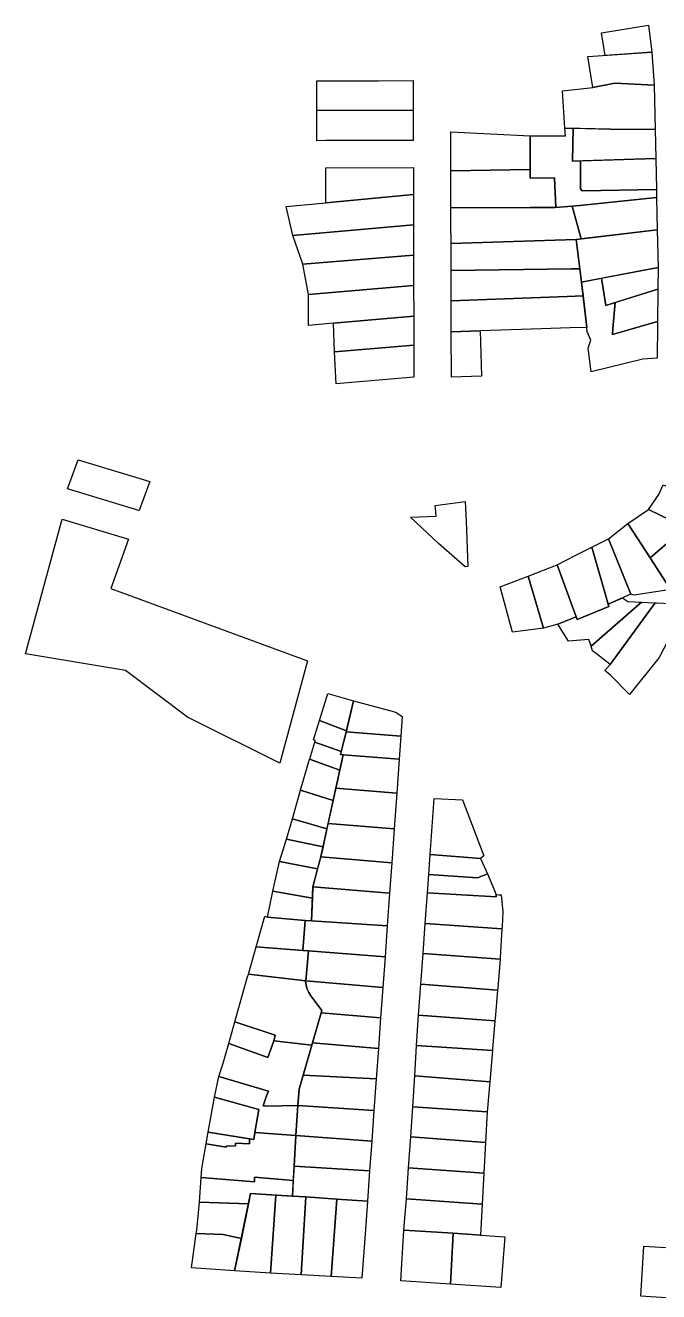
# Model space of a CAD drawing. Header units: millimetres. Extents: x 522658 to 553925, y 7796479 to 7820139.
# Drawn here: x 540692.8 to 540941.2, y 7802396 to 7802893 of the extents above; entities that cross this region are included whole.
import ezdxf

# ---------------------------------------------------------------- set-up
doc = ezdxf.new("R2010")
doc.units = ezdxf.units.MM
doc.layers.add('ZONA RESIDENCIAL 2 (ZR_2)', color=2, linetype='Continuous')

msp = doc.modelspace()

# ---------------------------------------------------------------- linework, layer by layer
at = {"layer": 'ZONA RESIDENCIAL 2 (ZR_2)'}
for points in [[(540938.48, 7802882.53), (540920.14, 7802881.27), (540918.81, 7802890.05), (540937.26, 7802893.05), (540938.48, 7802882.53)], [(540939.37, 7802869.58), (540923.95, 7802870.36), (540915.35, 7802868.63), (540913.38, 7802880.8), (540938.48, 7802882.53), (540939.37, 7802869.58)], [(540807.1, 7802859.67), (540807.06, 7802871.25), (540819.53, 7802871.29), (540831.24, 7802871.32), (540844.88, 7802871.36), (540844.89, 7802867.62), (540844.91, 7802859.8), (540807.1, 7802859.67)], [(540939.76, 7802852.13), (540922.25, 7802852.34), (540904.44, 7802852.72), (540903.4, 7802867.4), (540915.35, 7802868.63), (540923.95, 7802870.36), (540939.37, 7802869.58), (540939.76, 7802852.13)], [(540807.14, 7802847.77), (540807.1, 7802859.67), (540844.91, 7802859.8), (540844.93, 7802847.88), (540810.59, 7802847.78), (540807.14, 7802847.77)], [(540890.75, 7802849.7), (540890.78, 7802837.5), (540890.78, 7802836.41), (540859.65, 7802835.91), (540859.65, 7802837), (540859.62, 7802851.19), (540890.75, 7802849.7)], [(540900.78, 7802821.59), (540900.28, 7802833.25), (540890.78, 7802833.08), (540890.78, 7802836.41), (540890.75, 7802849.7), (540904.65, 7802849.68), (540904.44, 7802852.72), (540907.65, 7802852.65), (540907.43, 7802839.74), (540910.48, 7802839.84), (540910.5, 7802828.84), (540911.14, 7802828.1), (540940.28, 7802828.64), (540940.35, 7802825.49), (540910.29, 7802822.28), (540900.78, 7802821.59)], [(540940.01, 7802840.81), (540907.43, 7802839.74), (540907.65, 7802852.65), (540922.25, 7802852.34), (540939.76, 7802852.13), (540940.01, 7802840.81)], [(540940.28, 7802828.64), (540911.14, 7802828.1), (540910.5, 7802828.84), (540910.48, 7802839.84), (540940.01, 7802840.81), (540940.28, 7802828.64)], [(540844.98, 7802826.71), (540810.68, 7802823.39), (540810.68, 7802823.77), (540810.63, 7802837.11), (540844.96, 7802837.21), (540844.98, 7802826.87), (540844.98, 7802826.71)], [(540890.78, 7802836.41), (540890.78, 7802833.08), (540900.28, 7802833.25), (540900.78, 7802821.59), (540900.61, 7802821.58), (540890.8, 7802821.53), (540859.69, 7802821.38), (540859.66, 7802834.38), (540859.65, 7802835.91), (540890.78, 7802836.41)], [(540795.11, 7802821.89), (540810.68, 7802823.39), (540844.98, 7802826.71), (540845.01, 7802814.75), (540797.67, 7802810.58), (540795.11, 7802821.89)], [(540910.76, 7802809.26), (540907.26, 7802822.06), (540910.29, 7802822.28), (540940.35, 7802825.49), (540940.63, 7802812.76), (540910.76, 7802809.26)], [(540900.64, 7802808.76), (540859.73, 7802807.4), (540859.71, 7802815.17), (540859.69, 7802821.38), (540900.61, 7802821.58), (540907.26, 7802822.06), (540910.76, 7802809.26), (540908.88, 7802809.04), (540900.64, 7802808.76)], [(540797.67, 7802810.58), (540845.01, 7802814.75), (540845.03, 7802805.7), (540845.04, 7802802.79), (540801.56, 7802799.24), (540797.67, 7802810.58)], [(540940.96, 7802797.95), (540910.9, 7802792.26), (540908.88, 7802809.04), (540940.63, 7802812.76), (540940.96, 7802797.95)], [(540906.99, 7802797.41), (540859.76, 7802796.83), (540859.73, 7802807.4), (540900.64, 7802808.76), (540908.88, 7802809.04), (540910.28, 7802797.45), (540906.99, 7802797.41)], [(540801.56, 7802799.24), (540845.04, 7802802.79), (540845.06, 7802790.99), (540803.81, 7802787.44), (540801.56, 7802799.24)], [(540905.25, 7802786.65), (540859.79, 7802784.86), (540859.76, 7802796.83), (540906.99, 7802797.41), (540910.28, 7802797.45), (540910.9, 7802792.26), (540911.55, 7802786.9), (540905.25, 7802786.65)], [(540940.88, 7802789.53), (540920.47, 7802783.1), (540918.75, 7802793.75), (540940.96, 7802797.95), (540940.88, 7802789.53)], [(540803.81, 7802787.44), (540845.06, 7802790.99), (540845.09, 7802778.84), (540813.57, 7802776.13), (540803.84, 7802775.29), (540803.81, 7802787.44)], [(540913.52, 7802766.33), (540914.53, 7802769.46), (540913.13, 7802772.7), (540913.07, 7802774.47), (540910.9, 7802792.26), (540918.75, 7802793.75), (540920.47, 7802783.1), (540924.07, 7802784.24), (540923.17, 7802774.04), (540923.13, 7802771.64), (540940.75, 7802776.82), (540940.74, 7802775.44), (540940.62, 7802762.4), (540934.98, 7802762.01), (540914.64, 7802756.99), (540913.52, 7802766.33)], [(540871.21, 7802773.12), (540859.82, 7802772.74), (540859.79, 7802784.86), (540905.25, 7802786.65), (540911.55, 7802786.9), (540913.07, 7802774.47), (540906.47, 7802774.3), (540895.11, 7802773.92), (540883.31, 7802773.53), (540871.21, 7802773.12)], [(540923.13, 7802771.64), (540923.17, 7802774.04), (540924.07, 7802784.24), (540940.88, 7802789.53), (540940.87, 7802788.64), (540940.75, 7802776.82), (540923.13, 7802771.64)], [(540814.01, 7802764.9), (540813.57, 7802776.13), (540845.09, 7802778.84), (540845.1, 7802773.88), (540845.1, 7802767.57), (540814.01, 7802764.9)], [(540871.64, 7802755.36), (540859.87, 7802755.01), (540859.82, 7802772.74), (540871.21, 7802773.12), (540871.64, 7802755.36)], [(540814.62, 7802752.34), (540814.01, 7802764.9), (540845.1, 7802767.57), (540845.1, 7802754.96), (540814.62, 7802752.34)], [(540737.39, 7802702.66), (540737.32, 7802702.68), (540709.35, 7802711.12), (540713.48, 7802722.47), (540741.52, 7802714.01), (540737.39, 7802702.66)], [(540937.24, 7802703.07), (540941.29, 7802708.94), (540942.98, 7802712.68), (540951.39, 7802709.06), (540951.32, 7802705.36), (540945.83, 7802698.81), (540937.24, 7802703.07)], [(540866.32, 7802680.69), (540865.3, 7802680.54), (540854.85, 7802689.64), (540843.78, 7802699.97), (540853.9, 7802700.37), (540853.62, 7802703.55), (540853.53, 7802704.57), (540865.32, 7802706.16), (540865.63, 7802698.41), (540866.32, 7802680.69)], [(540937.24, 7802703.07), (540945.83, 7802698.81), (540945.93, 7802698.93), (540954.19, 7802698.02), (540945.36, 7802690.5), (540937.82, 7802684.08), (540929.14, 7802697.51), (540937.24, 7802703.07)], [(540733.28, 7802691.35), (540726.24, 7802672), (540803.48, 7802643.66), (540792.63, 7802603.51), (540756.3, 7802621.54), (540732.09, 7802639.8), (540692.75, 7802646.41), (540707.2, 7802699.22), (540733.28, 7802691.35)], [(540930.69, 7802669.64), (540930.33, 7802669.73), (540921.52, 7802691.48), (540929.14, 7802697.51), (540937.82, 7802684.08), (540945.19, 7802672.69), (540945.81, 7802671.73), (540945.9, 7802671.56), (540931.59, 7802669.41), (540930.69, 7802669.64)], [(540945.19, 7802672.69), (540937.82, 7802684.08), (540945.36, 7802690.5), (540954.19, 7802698.02), (540958.48, 7802683.89), (540959.7, 7802684.06), (540960.6, 7802671.67), (540950.12, 7802672.21), (540945.9, 7802671.56), (540945.81, 7802671.73), (540945.19, 7802672.69)], [(540914.98, 7802688.23), (540921.52, 7802691.48), (540930.33, 7802669.73), (540921.42, 7802665.79), (540914.98, 7802688.23)], [(540921.42, 7802665.79), (540921.65, 7802664.99), (540909.27, 7802659.84), (540908.88, 7802660.89), (540901.36, 7802681.32), (540908.43, 7802684.97), (540914.98, 7802688.23), (540921.42, 7802665.79)], [(540895.95, 7802656.41), (540883.91, 7802654.81), (540879.07, 7802672.62), (540890.04, 7802676.9), (540895.95, 7802656.41)], [(540908.88, 7802660.89), (540901.64, 7802658.03), (540895.95, 7802656.41), (540890.04, 7802676.9), (540901.36, 7802681.32), (540908.88, 7802660.89)], [(540934.39, 7802666.67), (540914.66, 7802649.36), (540914.25, 7802650.6), (540913.78, 7802652.01), (540905.84, 7802651.37), (540901.64, 7802658.03), (540908.88, 7802660.89), (540909.27, 7802659.84), (540921.65, 7802664.99), (540921.42, 7802665.79), (540927.11, 7802668.31), (540927.5, 7802667.98), (540929.15, 7802666.92), (540934.39, 7802666.67)], [(540914.66, 7802649.36), (540934.39, 7802666.67), (540939.28, 7802666.43), (540939.83, 7802666.41), (540922.19, 7802642.22), (540917.35, 7802645.95), (540915.26, 7802647.56), (540914.66, 7802649.36)], [(540922.19, 7802642.22), (540939.83, 7802666.41), (540940.39, 7802666.38), (540951.62, 7802665.84), (540952.25, 7802665.81), (540948.18, 7802657.97), (540941.4, 7802644.92), (540929.76, 7802630.36), (540922.46, 7802637.83), (540920.13, 7802639.84), (540922.19, 7802642.22)], [(540818.67, 7802616.14), (540808.2, 7802620.21), (540811.46, 7802630.77), (540821.54, 7802627.85), (540818.67, 7802616.14)], [(540837.6, 7802623.6), (540838.53, 7802623.26), (540840.63, 7802621.81), (540840.07, 7802614.04), (540818.58, 7802615.8), (540821.54, 7802627.85), (540837.6, 7802623.6)], [(540816.69, 7802608.09), (540806.26, 7802611.74), (540806.46, 7802612.39), (540805.85, 7802612.58), (540808.2, 7802620.21), (540818.67, 7802616.14), (540816.69, 7802608.09)], [(540840.07, 7802614.04), (540839.42, 7802604.98), (540817.46, 7802606.78), (540816.39, 7802606.87), (540818.58, 7802615.8), (540840.07, 7802614.04)], [(540816.13, 7802600.74), (540804.24, 7802604.97), (540804.3, 7802605.18), (540806.26, 7802611.74), (540816.69, 7802608.09), (540816.39, 7802606.87), (540817.46, 7802606.78), (540816.13, 7802600.74)], [(540839.42, 7802604.98), (540838.46, 7802591.64), (540814.56, 7802593.6), (540817.46, 7802606.78), (540839.42, 7802604.98)], [(540813.52, 7802588.84), (540800.75, 7802592.84), (540804.24, 7802604.97), (540816.13, 7802600.74), (540813.52, 7802588.84)], [(540811.06, 7802577.63), (540797.51, 7802581.59), (540800.75, 7802592.84), (540813.52, 7802588.84), (540811.06, 7802577.63)], [(540838.46, 7802591.64), (540837.46, 7802577.68), (540811.53, 7802579.8), (540814.56, 7802593.6), (540838.46, 7802591.64)], [(540872.56, 7802567.12), (540871.35, 7802566.08), (540851.53, 7802567.56), (540853.11, 7802589.61), (540864.25, 7802589.11), (540872.56, 7802567.12)], [(540809.52, 7802570.63), (540795.21, 7802573.62), (540797.51, 7802581.59), (540811.06, 7802577.63), (540809.52, 7802570.63)], [(540837.46, 7802577.68), (540836.5, 7802564.37), (540808.64, 7802566.65), (540808.67, 7802566.76), (540811.53, 7802579.8), (540837.46, 7802577.68)], [(540807.41, 7802561.96), (540792.39, 7802564.81), (540795.21, 7802573.62), (540809.52, 7802570.63), (540808.67, 7802566.76), (540807.41, 7802561.96)], [(540873.98, 7802559.95), (540870.16, 7802558.42), (540850.97, 7802559.77), (540851.53, 7802567.56), (540871.35, 7802566.08), (540873.98, 7802559.95)], [(540805.38, 7802550.51), (540789.88, 7802553.16), (540790.13, 7802554.38), (540792.39, 7802564.81), (540807.41, 7802561.96), (540805.56, 7802554.92), (540805.38, 7802550.51)], [(540836.5, 7802564.37), (540835.64, 7802552.47), (540805.56, 7802554.93), (540808.64, 7802566.65), (540836.5, 7802564.37)], [(540850.97, 7802559.77), (540870.16, 7802558.42), (540873.98, 7802559.95), (540877.47, 7802551.84), (540877.38, 7802550.98), (540850.52, 7802552.58), (540850.46, 7802552.58), (540850.97, 7802559.77)], [(540802.46, 7802541.68), (540787.79, 7802542.99), (540789.88, 7802553.16), (540805.38, 7802550.51), (540805, 7802541.52), (540802.46, 7802541.68)], [(540835.64, 7802552.47), (540834.72, 7802539.65), (540805, 7802541.52), (540805.56, 7802554.93), (540835.64, 7802552.47)], [(540877.47, 7802551.84), (540878.52, 7802551.79), (540879.35, 7802551.73), (540880.11, 7802545.14), (540879.76, 7802539.4), (540879.69, 7802538.39), (540849.6, 7802540.49), (540850.52, 7802552.58), (540877.38, 7802550.98), (540877.47, 7802551.84)], [(540801.54, 7802529.93), (540783.3, 7802531.36), (540786.68, 7802543.38), (540787.79, 7802542.99), (540802.46, 7802541.68), (540801.54, 7802529.93)], [(540805, 7802541.52), (540834.72, 7802539.65), (540833.84, 7802527.42), (540803.84, 7802529.73), (540801.54, 7802529.93), (540802.46, 7802541.68), (540805, 7802541.52)], [(540879.69, 7802538.39), (540879.03, 7802527.14), (540878.98, 7802526.57), (540848.76, 7802528.75), (540849.6, 7802540.49), (540879.69, 7802538.39)], [(540802.72, 7802517.95), (540780.24, 7802520.64), (540783.3, 7802531.36), (540801.54, 7802529.93), (540803.84, 7802529.73), (540802.72, 7802517.95)], [(540833.84, 7802527.42), (540832.98, 7802515.43), (540802.72, 7802517.95), (540803.84, 7802529.73), (540833.84, 7802527.42)], [(540878.98, 7802526.57), (540878.03, 7802515.21), (540877.96, 7802514.41), (540847.9, 7802516.73), (540848.76, 7802528.75), (540878.98, 7802526.57)], [(540805.12, 7802492.81), (540790.29, 7802494.47), (540790.75, 7802496.65), (540774.96, 7802501.96), (540779.81, 7802519.13), (540780.24, 7802520.64), (540802.72, 7802517.95), (540802.71, 7802517.81), (540802.92, 7802516.29), (540803.33, 7802514.8), (540803.92, 7802513.39), (540804.7, 7802512.06), (540809.03, 7802506.41), (540805.12, 7802492.81)], [(540832.11, 7802503.44), (540808.74, 7802505.39), (540809.03, 7802506.41), (540804.7, 7802512.06), (540803.92, 7802513.39), (540803.33, 7802514.8), (540802.92, 7802516.29), (540802.71, 7802517.81), (540802.72, 7802517.95), (540832.98, 7802515.43), (540832.11, 7802503.44)], [(540877.96, 7802514.41), (540877.02, 7802503.1), (540876.96, 7802502.34), (540847.03, 7802504.59), (540847.9, 7802516.73), (540877.96, 7802514.41)], [(540831.25, 7802491.47), (540805.36, 7802493.63), (540808.74, 7802505.39), (540832.11, 7802503.44), (540831.25, 7802491.47)], [(540876.96, 7802502.34), (540876.02, 7802491.13), (540875.99, 7802490.64), (540846.18, 7802492.67), (540847.03, 7802504.59), (540876.96, 7802502.34)], [(540790.29, 7802494.47), (540787.82, 7802487.94), (540772.55, 7802493.44), (540774.96, 7802501.96), (540790.75, 7802496.65), (540790.29, 7802494.47)], [(540805.12, 7802492.81), (540800.13, 7802475.46), (540799.66, 7802469.12), (540786.97, 7802468.88), (540786.09, 7802468.95), (540787.37, 7802472.92), (540788.09, 7802474.77), (540768.62, 7802480.52), (540770.36, 7802485.68), (540772.55, 7802493.44), (540787.82, 7802487.94), (540790.29, 7802494.47), (540805.12, 7802492.81)], [(540831.25, 7802491.47), (540830.39, 7802479.5), (540801.71, 7802480.97), (540805.12, 7802492.81), (540805.36, 7802493.63), (540831.25, 7802491.47)], [(540874.96, 7802478.43), (540845.48, 7802480.68), (540846.18, 7802492.67), (540875.99, 7802490.64), (540874.96, 7802478.43)], [(540787.37, 7802472.92), (540786.09, 7802468.95), (540786.97, 7802468.88), (540799.66, 7802469.12), (540798.79, 7802457.36), (540782.82, 7802458.44), (540784.4, 7802467.57), (540766.99, 7802472.38), (540768.62, 7802480.52), (540788.09, 7802474.77), (540787.37, 7802472.92)], [(540830.39, 7802479.5), (540829.5, 7802467.07), (540799.66, 7802469.12), (540800.13, 7802475.46), (540801.71, 7802480.97), (540830.39, 7802479.5)], [(540874.96, 7802478.43), (540873.94, 7802466.53), (540844.77, 7802468.56), (540845.48, 7802480.68), (540874.96, 7802478.43)], [(540782.82, 7802458.44), (540782.41, 7802455.78), (540764.49, 7802458.67), (540766.99, 7802472.38), (540784.4, 7802467.57), (540782.82, 7802458.44)], [(540829.5, 7802467.07), (540828.64, 7802455.1), (540798.79, 7802457.35), (540799.66, 7802469.12), (540829.5, 7802467.07)], [(540873.29, 7802454.58), (540843.95, 7802456.81), (540844.77, 7802468.56), (540873.94, 7802466.53), (540873.29, 7802454.58)], [(540798.79, 7802457.36), (540798.14, 7802445.26), (540797.85, 7802439.69), (540782.7, 7802440.92), (540782.7, 7802439.07), (540761.76, 7802440.79), (540761.99, 7802444.32), (540763.66, 7802454.09), (540771.48, 7802452.7), (540771.56, 7802453.18), (540775.13, 7802453.22), (540775.21, 7802454.33), (540780.69, 7802454.01), (540780.69, 7802456.06), (540782.41, 7802455.78), (540782.82, 7802458.44), (540798.79, 7802457.36)], [(540780.69, 7802456.06), (540780.69, 7802454.01), (540775.21, 7802454.33), (540775.13, 7802453.22), (540771.56, 7802453.18), (540771.48, 7802452.7), (540763.66, 7802454.09), (540764.49, 7802458.67), (540780.69, 7802456.06)], [(540828.64, 7802455.1), (540827.8, 7802443.41), (540798.14, 7802445.26), (540798.79, 7802457.35), (540828.64, 7802455.1)], [(540873.29, 7802454.58), (540872.63, 7802442.47), (540843.09, 7802444.56), (540843.95, 7802456.81), (540873.29, 7802454.58)], [(540827.8, 7802443.41), (540826.95, 7802431.58), (540814.97, 7802432.37), (540802.81, 7802433.17), (540797.52, 7802433.52), (540798.14, 7802445.26), (540827.8, 7802443.41)], [(540872.63, 7802442.47), (540871.97, 7802430.39), (540842.27, 7802432.44), (540843.09, 7802444.56), (540872.63, 7802442.47)], [(540797.85, 7802439.69), (540797.52, 7802433.52), (540781.11, 7802434.58), (540780.28, 7802430.54), (540761.12, 7802431.15), (540761.76, 7802440.79), (540782.7, 7802439.07), (540782.7, 7802440.92), (540797.85, 7802439.69)], [(540790.98, 7802433.94), (540788.97, 7802403.33), (540774.86, 7802404.14), (540781.11, 7802434.58), (540790.98, 7802433.94)], [(540802.81, 7802433.17), (540800.92, 7802402.65), (540788.97, 7802403.33), (540790.98, 7802433.94), (540797.52, 7802433.52), (540802.81, 7802433.17)], [(540814.97, 7802432.37), (540812.77, 7802401.97), (540800.92, 7802402.65), (540802.81, 7802433.17), (540814.97, 7802432.37)], [(540780.28, 7802430.54), (540777.48, 7802416.92), (540770.41, 7802418.39), (540759.79, 7802418.84), (540759.97, 7802420.15), (540761.12, 7802431.15), (540780.28, 7802430.54)], [(540812.77, 7802401.97), (540814.97, 7802432.37), (540826.95, 7802431.58), (540826.14, 7802420.38), (540824.8, 7802401.28), (540812.77, 7802401.97)], [(540871.97, 7802430.39), (540871.24, 7802418.21), (540860.63, 7802418.93), (540841.27, 7802420.18), (540842.27, 7802432.44), (540871.97, 7802430.39)], [(540777.48, 7802416.92), (540774.86, 7802404.14), (540757.92, 7802405.39), (540759.79, 7802418.84), (540770.41, 7802418.39), (540777.48, 7802416.92)], [(540860.63, 7802418.93), (540859.48, 7802398.94), (540840, 7802400.2), (540841.27, 7802420.18), (540860.63, 7802418.93)], [(540880.78, 7802417.53), (540879.21, 7802397.66), (540859.58, 7802398.93), (540859.48, 7802398.94), (540860.63, 7802418.93), (540871.24, 7802418.21), (540880.78, 7802417.53)], [(540955.15, 7802412.52), (540954.04, 7802392.96), (540934.17, 7802394.27), (540935.37, 7802413.92), (540946.22, 7802413.15), (540955.15, 7802412.52)]]:
    msp.add_lwpolyline(points, close=True, dxfattribs=at)

doc.saveas('drawing.dxf')
